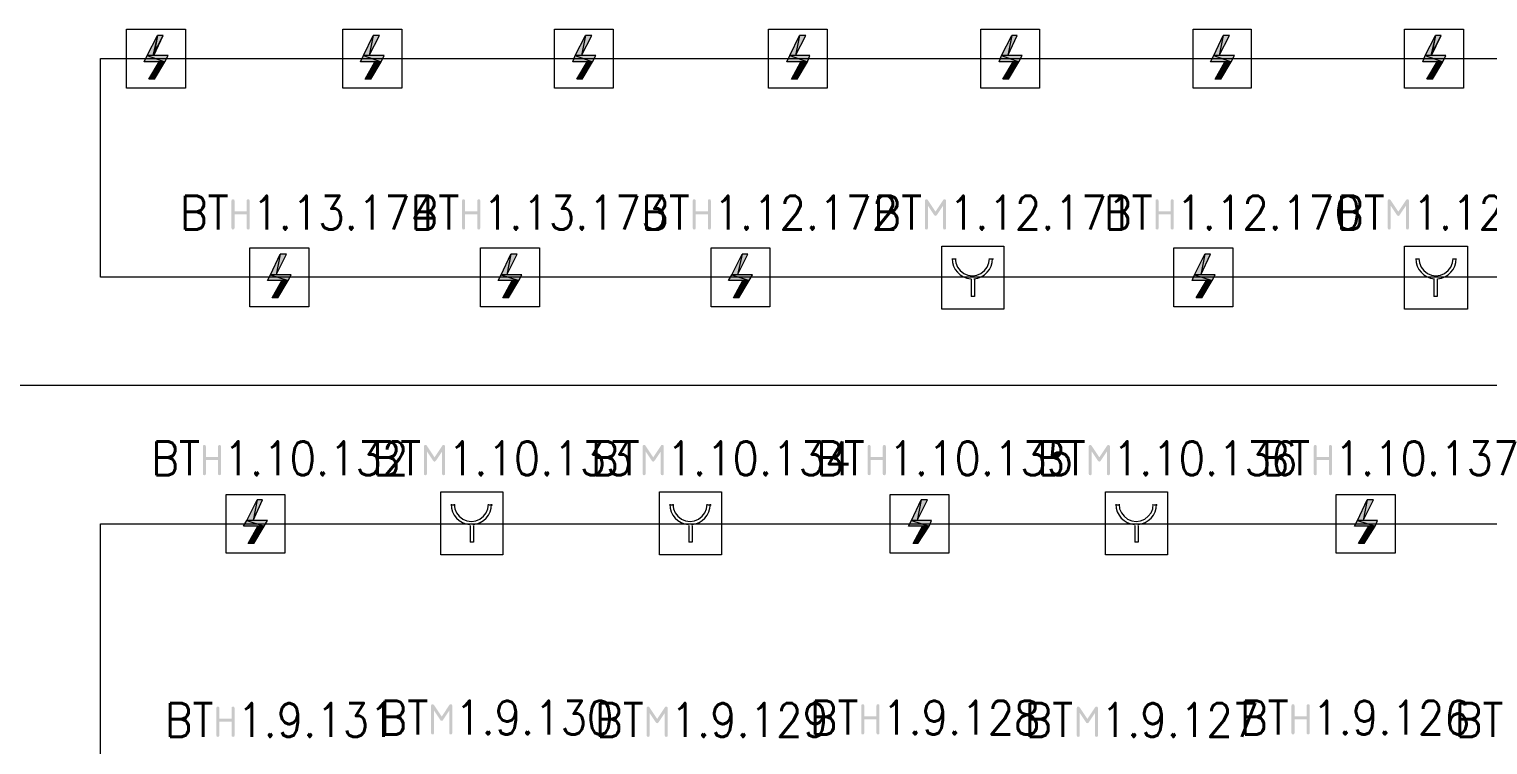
# Model space of a CAD drawing. Header units: millimetres. Extents: x 0 to 420, y 0 to 297.
# Drawn here: x 97 to 174.7, y 209.9 to 248 of the extents above; entities that cross this region are included whole.
import ezdxf

# ---------------------------------------------------------------- set-up
doc = ezdxf.new("R2010")
doc.units = ezdxf.units.MM
doc.styles.get("Standard").update_dxf_attribs({"font": 'STANDARD'})

msp = doc.modelspace()

# ---------------------------------------------------------------- hatches: boundary and pattern name
h = msp.add_hatch(color=1)
h.paths.add_polyline_path([(104.182335, 247.692332), (103.886001, 247.692332), (103.674335, 246.633999)], flags=0)
h.paths.add_polyline_path([(103.886001, 247.692332), (103.674335, 246.633999), (103.335668, 246.633999)], flags=0)
h = msp.add_hatch(color=5)
h.paths.add_polyline_path([(104.182335, 247.692332), (103.886001, 247.692332), (103.632001, 246.633999)], flags=0)
h.paths.add_polyline_path([(103.886001, 247.692332), (103.632001, 246.633999), (103.335668, 246.633999)], flags=0)
h = msp.add_hatch(color=1)
h.paths.add_polyline_path([(115.697001, 247.692332), (115.358335, 247.692332), (115.146668, 246.633999)], flags=0)
h.paths.add_polyline_path([(115.358335, 247.692332), (115.146668, 246.633999), (114.850335, 246.633999)], flags=0)
h = msp.add_hatch(color=1)
h.paths.add_polyline_path([(127.000001, 247.692332), (126.661335, 247.692332), (126.449668, 246.633999)], flags=0)
h.paths.add_polyline_path([(126.661335, 247.692332), (126.449668, 246.633999), (126.111001, 246.633999)], flags=0)
h = msp.add_hatch(color=1)
h.paths.add_polyline_path([(138.387668, 247.692332), (138.049001, 247.692332), (137.837334, 246.633999)], flags=0)
h.paths.add_polyline_path([(138.049001, 247.692332), (137.837334, 246.633999), (137.541001, 246.633999)], flags=0)
h = msp.add_hatch(color=1)
h.paths.add_polyline_path([(149.648334, 247.692332), (149.352001, 247.692332), (149.140334, 246.633999)], flags=0)
h.paths.add_polyline_path([(149.352001, 247.692332), (149.140334, 246.633999), (148.801668, 246.633999)], flags=0)
h = msp.add_hatch(color=1)
h.paths.add_polyline_path([(160.951334, 247.692332), (160.612668, 247.692332), (160.401001, 246.633999)], flags=0)
h.paths.add_polyline_path([(160.612668, 247.692332), (160.401001, 246.633999), (160.104668, 246.633999)], flags=0)
h = msp.add_hatch(color=1)
h.paths.add_polyline_path([(172.212001, 247.692332), (171.915668, 247.692332), (171.704001, 246.633999)], flags=0)
h.paths.add_polyline_path([(171.915668, 247.692332), (171.704001, 246.633999), (171.365334, 246.633999)], flags=0)
h = msp.add_hatch(color=5)
h.paths.add_polyline_path([(172.212001, 247.692332), (171.915668, 247.692332), (171.661668, 246.633999)], flags=0)
h.paths.add_polyline_path([(171.915668, 247.692332), (171.661668, 246.633999), (171.365334, 246.633999)], flags=0)
h = msp.add_hatch(color=1)
h.paths.add_polyline_path([(104.436335, 246.633999), (103.335668, 246.633999), (104.267001, 246.295332)], flags=0)
h.paths.add_polyline_path([(103.335668, 246.633999), (104.267001, 246.295332), (103.166335, 246.295332)], flags=0)
h = msp.add_hatch(color=5)
h.paths.add_polyline_path([(104.436335, 246.633999), (103.335668, 246.633999), (104.267001, 246.295332)], flags=0)
h.paths.add_polyline_path([(103.335668, 246.633999), (104.267001, 246.295332), (103.166335, 246.295332)], flags=0)
h = msp.add_hatch(color=1)
h.paths.add_polyline_path([(104.267001, 246.295332), (103.970668, 246.295332), (103.716668, 245.363999)], flags=0)
h.paths.add_polyline_path([(103.970668, 246.295332), (103.716668, 245.363999), (103.420335, 245.363999)], flags=0)
h = msp.add_hatch(color=5)
h.paths.add_polyline_path([(104.267001, 246.295332), (103.970668, 246.295332), (103.716668, 245.363999)], flags=0)
h.paths.add_polyline_path([(103.970668, 246.295332), (103.716668, 245.363999), (103.420335, 245.363999)], flags=0)
h = msp.add_hatch(color=1)
h.paths.add_polyline_path([(115.951001, 246.633999), (114.850335, 246.633999), (115.781668, 246.295332)], flags=0)
h.paths.add_polyline_path([(114.850335, 246.633999), (115.781668, 246.295332), (114.681001, 246.295332)], flags=0)
h = msp.add_hatch(color=1)
h.paths.add_polyline_path([(115.781668, 246.295332), (115.443001, 246.295332), (115.231335, 245.363999)], flags=0)
h.paths.add_polyline_path([(115.443001, 246.295332), (115.231335, 245.363999), (114.935001, 245.363999)], flags=0)
h = msp.add_hatch(color=1)
h.paths.add_polyline_path([(127.211668, 246.633999), (126.111001, 246.633999), (127.042335, 246.295332)], flags=0)
h.paths.add_polyline_path([(126.111001, 246.633999), (127.042335, 246.295332), (125.984001, 246.295332)], flags=0)
h = msp.add_hatch(color=1)
h.paths.add_polyline_path([(127.042335, 246.295332), (126.746001, 246.295332), (126.492001, 245.363999)], flags=0)
h.paths.add_polyline_path([(126.746001, 246.295332), (126.492001, 245.363999), (126.195668, 245.363999)], flags=0)
h = msp.add_hatch(color=1)
h.paths.add_polyline_path([(138.599334, 246.633999), (137.541001, 246.633999), (138.472334, 246.295332)], flags=0)
h.paths.add_polyline_path([(137.541001, 246.633999), (138.472334, 246.295332), (137.371668, 246.295332)], flags=0)
h = msp.add_hatch(color=1)
h.paths.add_polyline_path([(138.472334, 246.295332), (138.133668, 246.295332), (137.922001, 245.363999)], flags=0)
h.paths.add_polyline_path([(138.133668, 246.295332), (137.922001, 245.363999), (137.625668, 245.363999)], flags=0)
h = msp.add_hatch(color=1)
h.paths.add_polyline_path([(149.902334, 246.633999), (148.801668, 246.633999), (149.733001, 246.295332)], flags=0)
h.paths.add_polyline_path([(148.801668, 246.633999), (149.733001, 246.295332), (148.674668, 246.295332)], flags=0)
h = msp.add_hatch(color=1)
h.paths.add_polyline_path([(149.733001, 246.295332), (149.436668, 246.295332), (149.182668, 245.363999)], flags=0)
h.paths.add_polyline_path([(149.436668, 246.295332), (149.182668, 245.363999), (148.886334, 245.363999)], flags=0)
h = msp.add_hatch(color=1)
h.paths.add_polyline_path([(161.205334, 246.633999), (160.104668, 246.633999), (161.036001, 246.295332)], flags=0)
h.paths.add_polyline_path([(160.104668, 246.633999), (161.036001, 246.295332), (159.935334, 246.295332)], flags=0)
h = msp.add_hatch(color=1)
h.paths.add_polyline_path([(161.036001, 246.295332), (160.697334, 246.295332), (160.485668, 245.363999)], flags=0)
h.paths.add_polyline_path([(160.697334, 246.295332), (160.485668, 245.363999), (160.189334, 245.363999)], flags=0)
h = msp.add_hatch(color=1)
h.paths.add_polyline_path([(172.466001, 246.633999), (171.365334, 246.633999), (172.296668, 246.295332)], flags=0)
h.paths.add_polyline_path([(171.365334, 246.633999), (172.296668, 246.295332), (171.238334, 246.295332)], flags=0)
h = msp.add_hatch(color=5)
h.paths.add_polyline_path([(172.466001, 246.633999), (171.365334, 246.633999), (172.296668, 246.295332)], flags=0)
h.paths.add_polyline_path([(171.365334, 246.633999), (172.296668, 246.295332), (171.238334, 246.295332)], flags=0)
h = msp.add_hatch(color=1)
h.paths.add_polyline_path([(172.296668, 246.295332), (172.000334, 246.295332), (171.746334, 245.363999)], flags=0)
h.paths.add_polyline_path([(172.000334, 246.295332), (171.746334, 245.363999), (171.450001, 245.363999)], flags=0)
h = msp.add_hatch(color=5)
h.paths.add_polyline_path([(172.296668, 246.295332), (172.000334, 246.295332), (171.746334, 245.363999)], flags=0)
h.paths.add_polyline_path([(172.000334, 246.295332), (171.746334, 245.363999), (171.450001, 245.363999)], flags=0)
for points in [[(107.815173, 237.443476), (107.815173, 238.89648), (107.835154, 238.957251), (107.89565, 238.977509), (107.956422, 238.957251), (107.976679, 238.89648), (107.976679, 238.331484), (108.622152, 238.331484), (108.622152, 238.89648), (108.642409, 238.957251), (108.703181, 238.977509), (108.76347, 238.957251), (108.783658, 238.89648), (108.783658, 237.443476), (108.76347, 237.382981), (108.703181, 237.362999), (108.642409, 237.382981), (108.622152, 237.443476), (108.622152, 238.169978), (107.976679, 238.169978), (107.976679, 237.443476), (107.956422, 237.382981), (107.89565, 237.362999), (107.835154, 237.382981)], [(120.091839, 237.443476), (120.091839, 238.89648), (120.111821, 238.957251), (120.172317, 238.977509), (120.233088, 238.957251), (120.253346, 238.89648), (120.253346, 238.331484), (120.898819, 238.331484), (120.898819, 238.89648), (120.919076, 238.957251), (120.979847, 238.977509), (121.040136, 238.957251), (121.060325, 238.89648), (121.060325, 237.443476), (121.040136, 237.382981), (120.979847, 237.362999), (120.919076, 237.382981), (120.898819, 237.443476), (120.898819, 238.169978), (120.253346, 238.169978), (120.253346, 237.443476), (120.233088, 237.382981), (120.172317, 237.362999), (120.111821, 237.382981)], [(132.368506, 237.443476), (132.368506, 238.89648), (132.388488, 238.957251), (132.448983, 238.977509), (132.509755, 238.957251), (132.530012, 238.89648), (132.530012, 238.331484), (133.175485, 238.331484), (133.175485, 238.89648), (133.195742, 238.957251), (133.256514, 238.977509), (133.316803, 238.957251), (133.336991, 238.89648), (133.336991, 237.443476), (133.316803, 237.382981), (133.256514, 237.362999), (133.195742, 237.382981), (133.175485, 237.443476), (133.175485, 238.169978), (132.530012, 238.169978), (132.530012, 237.443476), (132.509755, 237.382981), (132.448983, 237.362999), (132.388488, 237.382981)], [(145.779353, 238.977509), (145.839642, 238.957251), (145.859831, 238.89648), (145.859831, 237.443476), (145.839642, 237.382981), (145.779353, 237.362999), (145.718582, 237.382981), (145.698325, 237.443476), (145.698325, 238.631345), (145.369249, 238.138559), (145.334109, 238.101628), (145.294835, 238.089501), (145.254321, 238.101628), (145.218767, 238.138559), (144.891345, 238.631345), (144.891345, 237.443476), (144.871088, 237.382981), (144.810317, 237.362999), (144.749821, 237.382981), (144.729839, 237.443476), (144.729839, 238.89648), (144.749821, 238.957251), (144.810317, 238.977509), (144.850004, 238.967311), (144.881424, 238.93727), (145.294835, 238.317153), (145.710451, 238.94168), (145.739115, 238.968482)], [(157.006506, 237.443476), (157.006506, 238.89648), (157.026488, 238.957251), (157.086983, 238.977509), (157.147755, 238.957251), (157.168012, 238.89648), (157.168012, 238.331484), (157.813485, 238.331484), (157.813485, 238.89648), (157.833742, 238.957251), (157.894514, 238.977509), (157.954803, 238.957251), (157.974991, 238.89648), (157.974991, 237.443476), (157.954803, 237.382981), (157.894514, 237.362999), (157.833742, 237.382981), (157.813485, 237.443476), (157.813485, 238.169978), (157.168012, 238.169978), (157.168012, 237.443476), (157.147755, 237.382981), (157.086983, 237.362999), (157.026488, 237.382981)], [(170.417353, 238.977509), (170.477642, 238.957251), (170.497831, 238.89648), (170.497831, 237.443476), (170.477642, 237.382981), (170.417353, 237.362999), (170.356582, 237.382981), (170.336324, 237.443476), (170.336324, 238.631345), (170.007249, 238.138559), (169.972109, 238.101628), (169.932835, 238.089501), (169.892321, 238.101628), (169.856767, 238.138559), (169.529345, 238.631345), (169.529345, 237.443476), (169.509088, 237.382981), (169.448317, 237.362999), (169.387821, 237.382981), (169.367839, 237.443476), (169.367839, 238.89648), (169.387821, 238.957251), (169.448317, 238.977509), (169.488004, 238.967311), (169.519423, 238.93727), (169.932835, 238.317153), (170.348451, 238.94168), (170.377114, 238.968482)], [(106.291173, 224.362477), (106.291173, 225.81548), (106.311154, 225.876251), (106.37165, 225.896509), (106.432422, 225.876251), (106.452679, 225.81548), (106.452679, 225.250484), (107.098152, 225.250484), (107.098152, 225.81548), (107.118409, 225.876251), (107.179181, 225.896509), (107.23947, 225.876251), (107.259658, 225.81548), (107.259658, 224.362477), (107.23947, 224.301981), (107.179181, 224.281999), (107.118409, 224.301981), (107.098152, 224.362477), (107.098152, 225.088978), (106.452679, 225.088978), (106.452679, 224.362477), (106.432422, 224.301981), (106.37165, 224.281999), (106.311154, 224.301981)], [(119.109354, 225.896509), (119.169643, 225.876251), (119.189831, 225.81548), (119.189831, 224.362477), (119.169643, 224.301981), (119.109354, 224.281999), (119.048583, 224.301981), (119.028325, 224.362477), (119.028325, 225.550345), (118.69925, 225.057559), (118.66411, 225.020628), (118.624836, 225.008501), (118.584322, 225.020628), (118.548768, 225.057559), (118.221346, 225.550345), (118.221346, 224.362477), (118.201089, 224.301981), (118.140318, 224.281999), (118.079822, 224.301981), (118.05984, 224.362477), (118.05984, 225.81548), (118.079822, 225.876251), (118.140318, 225.896509), (118.180005, 225.886311), (118.211424, 225.85627), (118.624836, 225.236153), (119.040452, 225.86068), (119.069115, 225.887483)], [(130.75102, 225.896509), (130.811309, 225.876251), (130.831497, 225.81548), (130.831497, 224.362477), (130.811309, 224.301981), (130.75102, 224.281999), (130.690248, 224.301981), (130.669991, 224.362477), (130.669991, 225.550345), (130.340916, 225.057559), (130.305776, 225.020628), (130.266502, 225.008501), (130.225987, 225.020628), (130.190434, 225.057559), (129.863012, 225.550345), (129.863012, 224.362477), (129.842755, 224.301981), (129.781983, 224.281999), (129.721488, 224.301981), (129.701506, 224.362477), (129.701506, 225.81548), (129.721488, 225.876251), (129.781983, 225.896509), (129.821671, 225.886311), (129.85309, 225.85627), (130.266502, 225.236153), (130.682118, 225.86068), (130.710781, 225.887483)], [(141.681839, 224.362477), (141.681839, 225.81548), (141.701821, 225.876251), (141.762317, 225.896509), (141.823088, 225.876251), (141.843345, 225.81548), (141.843345, 225.250484), (142.488819, 225.250484), (142.488819, 225.81548), (142.509076, 225.876251), (142.569847, 225.896509), (142.630136, 225.876251), (142.650325, 225.81548), (142.650325, 224.362477), (142.630136, 224.301981), (142.569847, 224.281999), (142.509076, 224.301981), (142.488819, 224.362477), (142.488819, 225.088978), (141.843345, 225.088978), (141.843345, 224.362477), (141.823088, 224.301981), (141.762317, 224.281999), (141.701821, 224.301981)], [(154.50002, 225.896509), (154.560309, 225.876251), (154.580497, 225.81548), (154.580497, 224.362477), (154.560309, 224.301981), (154.50002, 224.281999), (154.439248, 224.301981), (154.418991, 224.362477), (154.418991, 225.550345), (154.089916, 225.057559), (154.054776, 225.020628), (154.015502, 225.008501), (153.974987, 225.020628), (153.939434, 225.057559), (153.612012, 225.550345), (153.612012, 224.362477), (153.591755, 224.301981), (153.530983, 224.281999), (153.470488, 224.301981), (153.450506, 224.362477), (153.450506, 225.81548), (153.470488, 225.876251), (153.530983, 225.896509), (153.570671, 225.886311), (153.60209, 225.85627), (154.015502, 225.236153), (154.431118, 225.86068), (154.459781, 225.887483)], [(165.430841, 224.362477), (165.430841, 225.81548), (165.450823, 225.876251), (165.511319, 225.896509), (165.57209, 225.876251), (165.592347, 225.81548), (165.592347, 225.250484), (166.23782, 225.250484), (166.23782, 225.81548), (166.258078, 225.876251), (166.318849, 225.896509), (166.379138, 225.876251), (166.399327, 225.81548), (166.399327, 224.362477), (166.379138, 224.301981), (166.318849, 224.281999), (166.258078, 224.301981), (166.23782, 224.362477), (166.23782, 225.088978), (165.592347, 225.088978), (165.592347, 224.362477), (165.57209, 224.301981), (165.511319, 224.281999), (165.450823, 224.301981)], [(119.490353, 212.095842), (119.550643, 212.075585), (119.570831, 212.014813), (119.570831, 210.56181), (119.550643, 210.501314), (119.490353, 210.481332), (119.429582, 210.501314), (119.409325, 210.56181), (119.409325, 211.749679), (119.080249, 211.256892), (119.045109, 211.219961), (119.005835, 211.207834), (118.965321, 211.219961), (118.929767, 211.256892), (118.602346, 211.749679), (118.602346, 210.56181), (118.582088, 210.501314), (118.521317, 210.481332), (118.460821, 210.501314), (118.440839, 210.56181), (118.440839, 212.014813), (118.460821, 212.075585), (118.521317, 212.095842), (118.561004, 212.085645), (118.592424, 212.055603), (119.005835, 211.435486), (119.421451, 212.060013), (119.450115, 212.086816)], [(141.343173, 210.56181), (141.343173, 212.014813), (141.363154, 212.075585), (141.42365, 212.095842), (141.484422, 212.075585), (141.504679, 212.014813), (141.504679, 211.449818), (142.150152, 211.449818), (142.150152, 212.014813), (142.170409, 212.075585), (142.23118, 212.095842), (142.29147, 212.075585), (142.311658, 212.014813), (142.311658, 210.56181), (142.29147, 210.501314), (142.23118, 210.481332), (142.170409, 210.501314), (142.150152, 210.56181), (142.150152, 211.288312), (141.504679, 211.288312), (141.504679, 210.56181), (141.484422, 210.501314), (141.42365, 210.481332), (141.363154, 210.501314)], [(164.245506, 210.56181), (164.245506, 212.014813), (164.265487, 212.075585), (164.325983, 212.095842), (164.386755, 212.075585), (164.407012, 212.014813), (164.407012, 211.449818), (165.052485, 211.449818), (165.052485, 212.014813), (165.072742, 212.075585), (165.133514, 212.095842), (165.193803, 212.075585), (165.213991, 212.014813), (165.213991, 210.56181), (165.193803, 210.501314), (165.133514, 210.481332), (165.072742, 210.501314), (165.052485, 210.56181), (165.052485, 211.288312), (164.407012, 211.288312), (164.407012, 210.56181), (164.386755, 210.501314), (164.325983, 210.481332), (164.265487, 210.501314)], [(107.010839, 210.43481), (107.010839, 211.887813), (107.030821, 211.948585), (107.091317, 211.968842), (107.152088, 211.948585), (107.172346, 211.887813), (107.172346, 211.322818), (107.817819, 211.322818), (107.817819, 211.887813), (107.838076, 211.948585), (107.898847, 211.968842), (107.959136, 211.948585), (107.979325, 211.887813), (107.979325, 210.43481), (107.959136, 210.374314), (107.898847, 210.354332), (107.838076, 210.374314), (107.817819, 210.43481), (107.817819, 211.161312), (107.172346, 211.161312), (107.172346, 210.43481), (107.152088, 210.374314), (107.091317, 210.354332), (107.030821, 210.374314)], [(130.962687, 211.968842), (131.022976, 211.948585), (131.043164, 211.887813), (131.043164, 210.43481), (131.022976, 210.374314), (130.962687, 210.354332), (130.901915, 210.374314), (130.881658, 210.43481), (130.881658, 211.622679), (130.552582, 211.129892), (130.517442, 211.092961), (130.478168, 211.080834), (130.437654, 211.092961), (130.402101, 211.129892), (130.074679, 211.622679), (130.074679, 210.43481), (130.054422, 210.374314), (129.99365, 210.354332), (129.933154, 210.374314), (129.913173, 210.43481), (129.913173, 211.887813), (129.933154, 211.948585), (129.99365, 211.968842), (130.033338, 211.958645), (130.064757, 211.928603), (130.478168, 211.308486), (130.893785, 211.933013), (130.922448, 211.959816)], [(153.865022, 211.968842), (153.925311, 211.948585), (153.945499, 211.887813), (153.945499, 210.43481), (153.925311, 210.374314), (153.865022, 210.354332), (153.80425, 210.374314), (153.783993, 210.43481), (153.783993, 211.622679), (153.454918, 211.129892), (153.419778, 211.092961), (153.380504, 211.080834), (153.339989, 211.092961), (153.304436, 211.129892), (152.977014, 211.622679), (152.977014, 210.43481), (152.956757, 210.374314), (152.895985, 210.354332), (152.83549, 210.374314), (152.815508, 210.43481), (152.815508, 211.887813), (152.83549, 211.948585), (152.895985, 211.968842), (152.935673, 211.958645), (152.967092, 211.928603), (153.380504, 211.308486), (153.79612, 211.933013), (153.824783, 211.959816)]]:
    msp.add_hatch(color=7).paths.add_polyline_path(points, flags=0)
h = msp.add_hatch(color=1)
h.paths.add_polyline_path([(110.744001, 236.050666), (110.405335, 236.050666), (110.193668, 234.949999)], flags=0)
h.paths.add_polyline_path([(110.405335, 236.050666), (110.193668, 234.949999), (109.897335, 234.949999)], flags=0)
h = msp.add_hatch(color=1)
h.paths.add_polyline_path([(123.020668, 236.050666), (122.682001, 236.050666), (122.470335, 234.949999)], flags=0)
h.paths.add_polyline_path([(122.682001, 236.050666), (122.470335, 234.949999), (122.174001, 234.949999)], flags=0)
h = msp.add_hatch(color=1)
h.paths.add_polyline_path([(135.297334, 236.050666), (135.001001, 236.050666), (134.747001, 234.949999)], flags=0)
h.paths.add_polyline_path([(135.001001, 236.050666), (134.747001, 234.949999), (134.450668, 234.949999)], flags=0)
h = msp.add_hatch(color=1)
h.paths.add_polyline_path([(159.935334, 236.050666), (159.639001, 236.050666), (159.427334, 234.949999)], flags=0)
h.paths.add_polyline_path([(159.639001, 236.050666), (159.427334, 234.949999), (159.088668, 234.949999)], flags=0)
h = msp.add_hatch(color=1)
h.paths.add_polyline_path([(110.998001, 234.949999), (109.897335, 234.949999), (110.828668, 234.653666)], flags=0)
h.paths.add_polyline_path([(109.897335, 234.949999), (110.828668, 234.653666), (109.728001, 234.653666)], flags=0)
h = msp.add_hatch(color=1)
h.paths.add_polyline_path([(110.828668, 234.653666), (110.490001, 234.653666), (110.278335, 233.722332)], flags=0)
h.paths.add_polyline_path([(110.490001, 234.653666), (110.278335, 233.722332), (109.982001, 233.722332)], flags=0)
h = msp.add_hatch(color=1)
h.paths.add_polyline_path([(123.274668, 234.949999), (122.174001, 234.949999), (123.105335, 234.653666)], flags=0)
h.paths.add_polyline_path([(122.174001, 234.949999), (123.105335, 234.653666), (122.004668, 234.653666)], flags=0)
h = msp.add_hatch(color=1)
h.paths.add_polyline_path([(123.105335, 234.653666), (122.766668, 234.653666), (122.555001, 233.722332)], flags=0)
h.paths.add_polyline_path([(122.766668, 234.653666), (122.555001, 233.722332), (122.258668, 233.722332)], flags=0)
h = msp.add_hatch(color=1)
h.paths.add_polyline_path([(135.551334, 234.949999), (134.450668, 234.949999), (135.382001, 234.653666)], flags=0)
h.paths.add_polyline_path([(134.450668, 234.949999), (135.382001, 234.653666), (134.281334, 234.653666)], flags=0)
h = msp.add_hatch(color=1)
h.paths.add_polyline_path([(135.382001, 234.653666), (135.043334, 234.653666), (134.831668, 233.722332)], flags=0)
h.paths.add_polyline_path([(135.043334, 234.653666), (134.831668, 233.722332), (134.535334, 233.722332)], flags=0)
h = msp.add_hatch(color=1)
h.paths.add_polyline_path([(160.189334, 234.949999), (159.088668, 234.949999), (160.020001, 234.653666)], flags=0)
h.paths.add_polyline_path([(159.088668, 234.949999), (160.020001, 234.653666), (158.961668, 234.653666)], flags=0)
h = msp.add_hatch(color=1)
h.paths.add_polyline_path([(160.020001, 234.653666), (159.723668, 234.653666), (159.469668, 233.722332)], flags=0)
h.paths.add_polyline_path([(159.723668, 234.653666), (159.469668, 233.722332), (159.173334, 233.722332)], flags=0)
h = msp.add_hatch(color=1)
h.paths.add_polyline_path([(109.474001, 222.969666), (109.177668, 222.969666), (108.966001, 221.868999)], flags=0)
h.paths.add_polyline_path([(109.177668, 222.969666), (108.966001, 221.868999), (108.627335, 221.868999)], flags=0)
h = msp.add_hatch(color=1)
h.paths.add_polyline_path([(144.864668, 222.969666), (144.526001, 222.969666), (144.314334, 221.868999)], flags=0)
h.paths.add_polyline_path([(144.526001, 222.969666), (144.314334, 221.868999), (144.018001, 221.868999)], flags=0)
h = msp.add_hatch(color=1)
h.paths.add_polyline_path([(168.613668, 222.969666), (168.275001, 222.969666), (168.063334, 221.868999)], flags=0)
h.paths.add_polyline_path([(168.275001, 222.969666), (168.063334, 221.868999), (167.767001, 221.868999)], flags=0)
h = msp.add_hatch(color=1)
h.paths.add_polyline_path([(109.728001, 221.868999), (108.627335, 221.868999), (109.558668, 221.572666)], flags=0)
h.paths.add_polyline_path([(108.627335, 221.868999), (109.558668, 221.572666), (108.458001, 221.572666)], flags=0)
h = msp.add_hatch(color=1)
h.paths.add_polyline_path([(109.558668, 221.572666), (109.220001, 221.572666), (109.008335, 220.641332)], flags=0)
h.paths.add_polyline_path([(109.220001, 221.572666), (109.008335, 220.641332), (108.712001, 220.641332)], flags=0)
h = msp.add_hatch(color=1)
h.paths.add_polyline_path([(145.076334, 221.868999), (144.018001, 221.868999), (144.949334, 221.572666)], flags=0)
h.paths.add_polyline_path([(144.018001, 221.868999), (144.949334, 221.572666), (143.848668, 221.572666)], flags=0)
h = msp.add_hatch(color=1)
h.paths.add_polyline_path([(144.949334, 221.572666), (144.610668, 221.572666), (144.356668, 220.641332)], flags=0)
h.paths.add_polyline_path([(144.610668, 221.572666), (144.356668, 220.641332), (144.102668, 220.641332)], flags=0)
h = msp.add_hatch(color=1)
h.paths.add_polyline_path([(168.825334, 221.868999), (167.767001, 221.868999), (168.698334, 221.572666)], flags=0)
h.paths.add_polyline_path([(167.767001, 221.868999), (168.698334, 221.572666), (167.597668, 221.572666)], flags=0)
h = msp.add_hatch(color=1)
h.paths.add_polyline_path([(168.698334, 221.572666), (168.359668, 221.572666), (168.105668, 220.641332)], flags=0)
h.paths.add_polyline_path([(168.359668, 221.572666), (168.105668, 220.641332), (167.809334, 220.641332)], flags=0)

# ---------------------------------------------------------------- linework, layer by layer
at = {"color": 7, "lineweight": 0}
for points in [[(102.235001, 248.030999), (105.367668, 248.030999)], [(102.235001, 248.030999), (105.367668, 248.030999)], [(113.749668, 248.030999), (116.882335, 248.030999)], [(125.010335, 248.030999), (128.143001, 248.030999)], [(136.398001, 248.030999), (139.530668, 248.030999)], [(147.701001, 248.030999), (150.833668, 248.030999)], [(159.004001, 248.030999), (162.094334, 248.030999)], [(170.264668, 248.030999), (173.397334, 248.030999)], [(170.264668, 248.030999), (173.397334, 248.030999)], [(108.796668, 236.389332), (111.929335, 236.389332)], [(121.073335, 236.389332), (124.206001, 236.389332)], [(133.350001, 236.389332), (136.482668, 236.389332)], [(145.626668, 236.473999), (148.928668, 236.473999)], [(157.988001, 236.389332), (161.120668, 236.389332)], [(170.264668, 236.473999), (173.609001, 236.473999)], [(107.526668, 223.265999), (110.659335, 223.265999)], [(118.956668, 223.392999), (122.258668, 223.392999)], [(130.598334, 223.392999), (133.900334, 223.392999)], [(142.875001, 223.265999), (146.007668, 223.265999)], [(154.347334, 223.392999), (157.649334, 223.392999)], [(166.624001, 223.265999), (169.756668, 223.265999)]]:
    msp.add_lwpolyline(points, dxfattribs=at)
at = {"color": 1, "lineweight": 0}
for points in [[(105.367668, 244.898332), (102.235001, 244.898332), (102.235001, 248.030999), (105.367668, 248.030999)], [(116.882335, 244.898332), (113.749668, 244.898332), (113.749668, 248.030999), (116.882335, 248.030999)], [(128.143001, 244.898332), (125.010335, 244.898332), (125.010335, 248.030999), (128.143001, 248.030999)], [(139.530668, 244.898332), (136.398001, 244.898332), (136.398001, 248.030999), (139.530668, 248.030999)], [(150.833668, 244.898332), (147.701001, 244.898332), (147.701001, 248.030999), (150.833668, 248.030999)], [(162.094334, 244.898332), (159.004001, 244.898332), (159.004001, 248.030999), (162.094334, 248.030999)], [(173.397334, 244.898332), (170.264668, 244.898332), (170.264668, 248.030999), (173.397334, 248.030999)], [(103.886001, 247.692332), (103.674335, 246.633999), (103.335668, 246.633999)], [(104.182335, 247.692332), (103.886001, 247.692332), (103.674335, 246.633999)], [(115.358335, 247.692332), (115.146668, 246.633999), (114.850335, 246.633999)], [(115.697001, 247.692332), (115.358335, 247.692332), (115.146668, 246.633999)], [(126.661335, 247.692332), (126.449668, 246.633999), (126.111001, 246.633999)], [(127.000001, 247.692332), (126.661335, 247.692332), (126.449668, 246.633999)], [(138.049001, 247.692332), (137.837334, 246.633999), (137.541001, 246.633999)], [(138.387668, 247.692332), (138.049001, 247.692332), (137.837334, 246.633999)], [(149.352001, 247.692332), (149.140334, 246.633999), (148.801668, 246.633999)], [(149.648334, 247.692332), (149.352001, 247.692332), (149.140334, 246.633999)], [(160.612668, 247.692332), (160.401001, 246.633999), (160.104668, 246.633999)], [(160.951334, 247.692332), (160.612668, 247.692332), (160.401001, 246.633999)], [(171.915668, 247.692332), (171.704001, 246.633999), (171.365334, 246.633999)], [(172.212001, 247.692332), (171.915668, 247.692332), (171.704001, 246.633999)], [(103.335668, 246.633999), (104.267001, 246.295332), (103.166335, 246.295332)], [(104.436335, 246.633999), (103.335668, 246.633999), (104.267001, 246.295332)], [(103.970668, 246.295332), (103.716668, 245.363999), (103.420335, 245.363999)], [(104.267001, 246.295332), (103.970668, 246.295332), (103.716668, 245.363999)], [(114.850335, 246.633999), (115.781668, 246.295332), (114.681001, 246.295332)], [(115.951001, 246.633999), (114.850335, 246.633999), (115.781668, 246.295332)], [(115.443001, 246.295332), (115.231335, 245.363999), (114.935001, 245.363999)], [(115.781668, 246.295332), (115.443001, 246.295332), (115.231335, 245.363999)], [(126.111001, 246.633999), (127.042335, 246.295332), (125.984001, 246.295332)], [(127.211668, 246.633999), (126.111001, 246.633999), (127.042335, 246.295332)], [(126.746001, 246.295332), (126.492001, 245.363999), (126.195668, 245.363999)], [(127.042335, 246.295332), (126.746001, 246.295332), (126.492001, 245.363999)], [(137.541001, 246.633999), (138.472334, 246.295332), (137.371668, 246.295332)], [(138.599334, 246.633999), (137.541001, 246.633999), (138.472334, 246.295332)], [(138.133668, 246.295332), (137.922001, 245.363999), (137.625668, 245.363999)], [(138.472334, 246.295332), (138.133668, 246.295332), (137.922001, 245.363999)], [(148.801668, 246.633999), (149.733001, 246.295332), (148.674668, 246.295332)], [(149.902334, 246.633999), (148.801668, 246.633999), (149.733001, 246.295332)], [(149.436668, 246.295332), (149.182668, 245.363999), (148.886334, 245.363999)], [(149.733001, 246.295332), (149.436668, 246.295332), (149.182668, 245.363999)], [(160.104668, 246.633999), (161.036001, 246.295332), (159.935334, 246.295332)], [(161.205334, 246.633999), (160.104668, 246.633999), (161.036001, 246.295332)], [(160.697334, 246.295332), (160.485668, 245.363999), (160.189334, 245.363999)], [(161.036001, 246.295332), (160.697334, 246.295332), (160.485668, 245.363999)], [(171.365334, 246.633999), (172.296668, 246.295332), (171.238334, 246.295332)], [(172.466001, 246.633999), (171.365334, 246.633999), (172.296668, 246.295332)], [(172.000334, 246.295332), (171.746334, 245.363999), (171.450001, 245.363999)], [(172.296668, 246.295332), (172.000334, 246.295332), (171.746334, 245.363999)], [(111.929335, 233.256666), (108.796668, 233.256666), (108.796668, 236.389332), (111.929335, 236.389332)], [(124.206001, 233.256666), (121.073335, 233.256666), (121.073335, 236.389332), (124.206001, 236.389332)], [(136.482668, 233.256666), (133.350001, 233.256666), (133.350001, 236.389332), (136.482668, 236.389332)], [(148.928668, 236.473999), (148.928668, 233.129666), (145.626668, 233.129666), (145.626668, 236.473999)], [(161.120668, 233.256666), (157.988001, 233.256666), (157.988001, 236.389332), (161.120668, 236.389332)], [(173.609001, 236.473999), (173.609001, 233.129666), (170.264668, 233.129666), (170.264668, 236.473999)], [(110.405335, 236.050666), (110.193668, 234.949999), (109.897335, 234.949999)], [(110.744001, 236.050666), (110.405335, 236.050666), (110.193668, 234.949999)], [(122.682001, 236.050666), (122.470335, 234.949999), (122.174001, 234.949999)], [(123.020668, 236.050666), (122.682001, 236.050666), (122.470335, 234.949999)], [(135.001001, 236.050666), (134.747001, 234.949999), (134.450668, 234.949999)], [(135.297334, 236.050666), (135.001001, 236.050666), (134.747001, 234.949999)], [(159.639001, 236.050666), (159.427334, 234.949999), (159.088668, 234.949999)], [(159.935334, 236.050666), (159.639001, 236.050666), (159.427334, 234.949999)], [(109.897335, 234.949999), (110.828668, 234.653666), (109.728001, 234.653666)], [(110.998001, 234.949999), (109.897335, 234.949999), (110.828668, 234.653666)], [(110.490001, 234.653666), (110.278335, 233.722332), (109.982001, 233.722332)], [(110.828668, 234.653666), (110.490001, 234.653666), (110.278335, 233.722332)], [(122.174001, 234.949999), (123.105335, 234.653666), (122.004668, 234.653666)], [(123.274668, 234.949999), (122.174001, 234.949999), (123.105335, 234.653666)], [(122.766668, 234.653666), (122.555001, 233.722332), (122.258668, 233.722332)], [(123.105335, 234.653666), (122.766668, 234.653666), (122.555001, 233.722332)], [(134.450668, 234.949999), (135.382001, 234.653666), (134.281334, 234.653666)], [(135.551334, 234.949999), (134.450668, 234.949999), (135.382001, 234.653666)], [(135.043334, 234.653666), (134.831668, 233.722332), (134.535334, 233.722332)], [(135.382001, 234.653666), (135.043334, 234.653666), (134.831668, 233.722332)], [(159.088668, 234.949999), (160.020001, 234.653666), (158.961668, 234.653666)], [(160.189334, 234.949999), (159.088668, 234.949999), (160.020001, 234.653666)], [(159.723668, 234.653666), (159.469668, 233.722332), (159.173334, 233.722332)], [(160.020001, 234.653666), (159.723668, 234.653666), (159.469668, 233.722332)], [(110.659335, 220.133332), (107.526668, 220.133332), (107.526668, 223.265999), (110.659335, 223.265999)], [(109.177668, 222.969666), (108.966001, 221.868999), (108.627335, 221.868999)], [(109.474001, 222.969666), (109.177668, 222.969666), (108.966001, 221.868999)], [(122.258668, 223.392999), (122.258668, 220.048666), (118.956668, 220.048666), (118.956668, 223.392999)], [(133.900334, 223.392999), (133.900334, 220.048666), (130.598334, 220.048666), (130.598334, 223.392999)], [(146.007668, 220.133332), (142.875001, 220.133332), (142.875001, 223.265999), (146.007668, 223.265999)], [(144.526001, 222.969666), (144.314334, 221.868999), (144.018001, 221.868999)], [(144.864668, 222.969666), (144.526001, 222.969666), (144.314334, 221.868999)], [(157.649334, 223.392999), (157.649334, 220.048666), (154.347334, 220.048666), (154.347334, 223.392999)], [(169.756668, 220.133332), (166.624001, 220.133332), (166.624001, 223.265999), (169.756668, 223.265999)], [(168.275001, 222.969666), (168.063334, 221.868999), (167.767001, 221.868999)], [(168.613668, 222.969666), (168.275001, 222.969666), (168.063334, 221.868999)], [(108.627335, 221.868999), (109.558668, 221.572666), (108.458001, 221.572666)], [(109.728001, 221.868999), (108.627335, 221.868999), (109.558668, 221.572666)], [(109.220001, 221.572666), (109.008335, 220.641332), (108.712001, 220.641332)], [(109.558668, 221.572666), (109.220001, 221.572666), (109.008335, 220.641332)], [(144.018001, 221.868999), (144.949334, 221.572666), (143.848668, 221.572666)], [(145.076334, 221.868999), (144.018001, 221.868999), (144.949334, 221.572666)], [(144.610668, 221.572666), (144.356668, 220.641332), (144.102668, 220.641332)], [(144.949334, 221.572666), (144.610668, 221.572666), (144.356668, 220.641332)], [(167.767001, 221.868999), (168.698334, 221.572666), (167.597668, 221.572666)], [(168.825334, 221.868999), (167.767001, 221.868999), (168.698334, 221.572666)], [(168.359668, 221.572666), (168.105668, 220.641332), (167.809334, 220.641332)], [(168.698334, 221.572666), (168.359668, 221.572666), (168.105668, 220.641332)]]:
    msp.add_lwpolyline(points, close=True, dxfattribs=at)
at = {"color": 5, "lineweight": 0}
for points in [[(105.367668, 244.898332), (102.235001, 244.898332), (102.235001, 248.030999), (105.367668, 248.030999)], [(173.397334, 244.898332), (170.264668, 244.898332), (170.264668, 248.030999), (173.397334, 248.030999)], [(103.886001, 247.692332), (103.632001, 246.633999), (103.335668, 246.633999)], [(104.182335, 247.692332), (103.886001, 247.692332), (103.632001, 246.633999)], [(171.915668, 247.692332), (171.661668, 246.633999), (171.365334, 246.633999)], [(172.212001, 247.692332), (171.915668, 247.692332), (171.661668, 246.633999)], [(103.335668, 246.633999), (104.267001, 246.295332), (103.166335, 246.295332)], [(104.436335, 246.633999), (103.335668, 246.633999), (104.267001, 246.295332)], [(103.970668, 246.295332), (103.716668, 245.363999), (103.420335, 245.363999)], [(104.267001, 246.295332), (103.970668, 246.295332), (103.716668, 245.363999)], [(171.365334, 246.633999), (172.296668, 246.295332), (171.238334, 246.295332)], [(172.466001, 246.633999), (171.365334, 246.633999), (172.296668, 246.295332)], [(172.000334, 246.295332), (171.746334, 245.363999), (171.450001, 245.363999)], [(172.296668, 246.295332), (172.000334, 246.295332), (171.746334, 245.363999)]]:
    msp.add_lwpolyline(points, close=True, dxfattribs=at)
at = {"color": 1, "lineweight": 0}
for points in [[(100.838001, 234.822999), (100.838001, 246.464666), (357.251, 246.464666)], [(146.177001, 235.821037), (146.196219, 235.614151), (146.252739, 235.420021), (146.342961, 235.242546), (146.46328, 235.085628), (146.610095, 234.953167), (146.779803, 234.849064), (146.9688, 234.777221), (147.173485, 234.741537)], [(146.219334, 235.796666), (146.388668, 235.796666)], [(146.346334, 235.821596), (146.377021, 235.583357), (146.467016, 235.364914), (146.610177, 235.176968), (146.800359, 235.030216), (147.022259, 234.9383), (147.256501, 234.907661), (147.490743, 234.9383), (147.712643, 235.030216), (147.902825, 235.176968), (148.045986, 235.364914), (148.135981, 235.583357), (148.166668, 235.821596)], [(147.339534, 234.741537), (147.544217, 234.777221), (147.733211, 234.849064), (147.902913, 234.953167), (148.049723, 235.085628), (148.17004, 235.242546), (148.260262, 235.420021), (148.316788, 235.614151), (148.336018, 235.821037)], [(148.209001, 235.796666), (148.378334, 235.796666)], [(170.857334, 235.821037), (170.876552, 235.614151), (170.933073, 235.420021), (171.023294, 235.242546), (171.143613, 235.085628), (171.290428, 234.953167), (171.460136, 234.849064), (171.649134, 234.777221), (171.853819, 234.741537)], [(170.857334, 235.796666), (171.026668, 235.796666)], [(171.026668, 235.821596), (171.057354, 235.583357), (171.147349, 235.364914), (171.29051, 235.176968), (171.480693, 235.030216), (171.702592, 234.9383), (171.936834, 234.907661), (172.171077, 234.9383), (172.392976, 235.030216), (172.583158, 235.176968), (172.726319, 235.364914), (172.816315, 235.583357), (172.847001, 235.821596)], [(172.019867, 234.741537), (172.22455, 234.777221), (172.413544, 234.849064), (172.583246, 234.953167), (172.730056, 235.085628), (172.850373, 235.242546), (172.940595, 235.420021), (172.997122, 235.614151), (173.016351, 235.821037)], [(172.847001, 235.796666), (173.016334, 235.796666)], [(357.251, 221.699666), (357.251, 234.822999), (100.838001, 234.822999)], [(147.193001, 234.738332), (147.193001, 233.806999)], [(147.362334, 234.738332), (147.362334, 233.806999)], [(171.831001, 234.738332), (171.831001, 233.806999)], [(172.000334, 234.738332), (172.000334, 233.806999)], [(147.362334, 233.806999), (147.193001, 233.806999)], [(172.000334, 233.806999), (171.831001, 233.806999)], [(212.174667, 229.065666), (72.136001, 229.065666), (72.136001, 126.872999)], [(119.507001, 222.740037), (119.526219, 222.533151), (119.58274, 222.339021), (119.672961, 222.161546), (119.79328, 222.004628), (119.940095, 221.872167), (120.109803, 221.768064), (120.2988, 221.696221), (120.503486, 221.660537)], [(119.549335, 222.715666), (119.718668, 222.715666)], [(119.676335, 222.740596), (119.707021, 222.502357), (119.797016, 222.283914), (119.940177, 222.095968), (120.13036, 221.949217), (120.352259, 221.8573), (120.586501, 221.826662), (120.820743, 221.8573), (121.042643, 221.949217), (121.232825, 222.095968), (121.375986, 222.283914), (121.465981, 222.502357), (121.496668, 222.740596)], [(120.669534, 221.660537), (120.874217, 221.696221), (121.063211, 221.768064), (121.232913, 221.872167), (121.379723, 222.004628), (121.50004, 222.161546), (121.590262, 222.339021), (121.646788, 222.533151), (121.666018, 222.740037)], [(121.539001, 222.715666), (121.708335, 222.715666)], [(131.148668, 222.740037), (131.167885, 222.533151), (131.224406, 222.339021), (131.314628, 222.161546), (131.434947, 222.004628), (131.581762, 221.872167), (131.751469, 221.768064), (131.940467, 221.696221), (132.145152, 221.660537)], [(131.191001, 222.715666), (131.360334, 222.715666)], [(131.318001, 222.740596), (131.348688, 222.502357), (131.438683, 222.283914), (131.581844, 222.095968), (131.772026, 221.949217), (131.993926, 221.8573), (132.228168, 221.826662), (132.46241, 221.8573), (132.684309, 221.949217), (132.874492, 222.095968), (133.017653, 222.283914), (133.107648, 222.502357), (133.138334, 222.740596)], [(132.3112, 221.660537), (132.515884, 221.696221), (132.704877, 221.768064), (132.87458, 221.872167), (133.02139, 222.004628), (133.141706, 222.161546), (133.231929, 222.339021), (133.288455, 222.533151), (133.307685, 222.740037)], [(133.180668, 222.715666), (133.350001, 222.715666)], [(154.897668, 222.740037), (154.916885, 222.533151), (154.973406, 222.339021), (155.063627, 222.161546), (155.183947, 222.004628), (155.330762, 221.872167), (155.500469, 221.768064), (155.689467, 221.696221), (155.894152, 221.660537)], [(154.940001, 222.715666), (155.109334, 222.715666)], [(155.067001, 222.740596), (155.097687, 222.502357), (155.187683, 222.283914), (155.330844, 222.095968), (155.521026, 221.949217), (155.742925, 221.8573), (155.977168, 221.826662), (156.21141, 221.8573), (156.433309, 221.949217), (156.623492, 222.095968), (156.766653, 222.283914), (156.856648, 222.502357), (156.887334, 222.740596)], [(156.0602, 221.660537), (156.264884, 221.696221), (156.453877, 221.768064), (156.62358, 221.872167), (156.77039, 222.004628), (156.890706, 222.161546), (156.980928, 222.339021), (157.037455, 222.533151), (157.056685, 222.740037)], [(156.929668, 222.715666), (157.099001, 222.715666)], [(100.838001, 207.856666), (100.838001, 221.699666), (357.251, 221.699666)], [(120.523001, 221.614999), (120.523001, 220.725999)], [(120.692335, 221.614999), (120.692335, 220.725999)], [(132.164668, 221.614999), (132.164668, 220.725999)], [(132.334001, 221.614999), (132.334001, 220.725999)], [(155.913668, 221.614999), (155.913668, 220.725999)], [(156.083001, 221.614999), (156.083001, 220.725999)], [(120.692335, 220.725999), (120.523001, 220.725999)], [(132.334001, 220.725999), (132.164668, 220.725999)], [(156.083001, 220.725999), (155.913668, 220.725999)]]:
    msp.add_lwpolyline(points, dxfattribs=at)

# ---------------------------------------------------------------- texts
at = {"color": 7, "char_height": 1.798339, "attachment_point": 1}
for s, insert, width in [('BT', (105.071339, 239.161339), 2.59760078), ('1.13.174', (108.92367, 239.161339), 7.99261778), ('BT', (117.348005, 239.161339), 2.59760078), ('1.13.173', (121.200337, 239.161339), 7.79280233), ('BT', (129.624672, 239.161339), 2.59760078), ('1.12.172', (133.477003, 239.161339), 7.79280233), ('BT', (141.986002, 239.161339), 2.59760078), ('1.12.171', (146.007677, 239.161339), 7.39317144), ('BT', (154.26266, 239.161339), 2.59760078), ('1.12.170', (158.115, 239.161339), 7.79280233), ('BT', (166.624007, 239.161339), 2.59760078), ('1.12.169', (170.687997, 239.161339), 7.79280233), ('BT', (103.547332, 226.080338), 2.59760078), ('1.10.132', (107.399672, 226.080338), 7.79280233), ('BT', (115.316002, 226.080338), 2.59760078), ('1.10.133', (119.337668, 226.080338), 7.79280233), ('BT', (126.957668, 226.080338), 2.59760078), ('1.10.134', (130.979335, 226.080338), 7.99261778), ('BT', (138.938005, 226.080338), 2.59760078), ('1.10.135', (142.790337, 226.080338), 7.79280233), ('BT', (150.706667, 226.080338), 2.59760078), ('1.10.136', (154.728333, 226.080338), 7.79280233), ('BT', (162.644663, 226.080338), 2.59760078), ('1.10.137', (166.539344, 226.080338), 7.79280233), ('BT', (104.267003, 212.152669), 2.59760078), ('1.9.131', (108.119335, 212.152669), 6.39409422), ('BT', (115.697003, 212.279673), 2.59760078), ('1.9.130', (119.71867, 212.279673), 6.79372511), ('BT', (127.169335, 212.152669), 2.59760078), ('1.9.129', (131.191002, 212.152669), 6.79372511), ('BT', (138.599335, 212.279673), 2.59760078), ('1.9.128', (142.451667, 212.279673), 6.79372511), ('BT', (150.029326, 212.152669), 2.59760078), ('1.9.127', (154.093333, 212.152669), 6.79372511), ('BT', (161.501667, 212.279673), 2.59760078), ('1.9.126', (165.354007, 212.279673), 6.79372511), ('BT', (172.931667, 212.152669), 2.59760078)]:
    msp.add_mtext(s, dxfattribs=dict(at, insert=insert, width=width))

doc.saveas('drawing.dxf')
